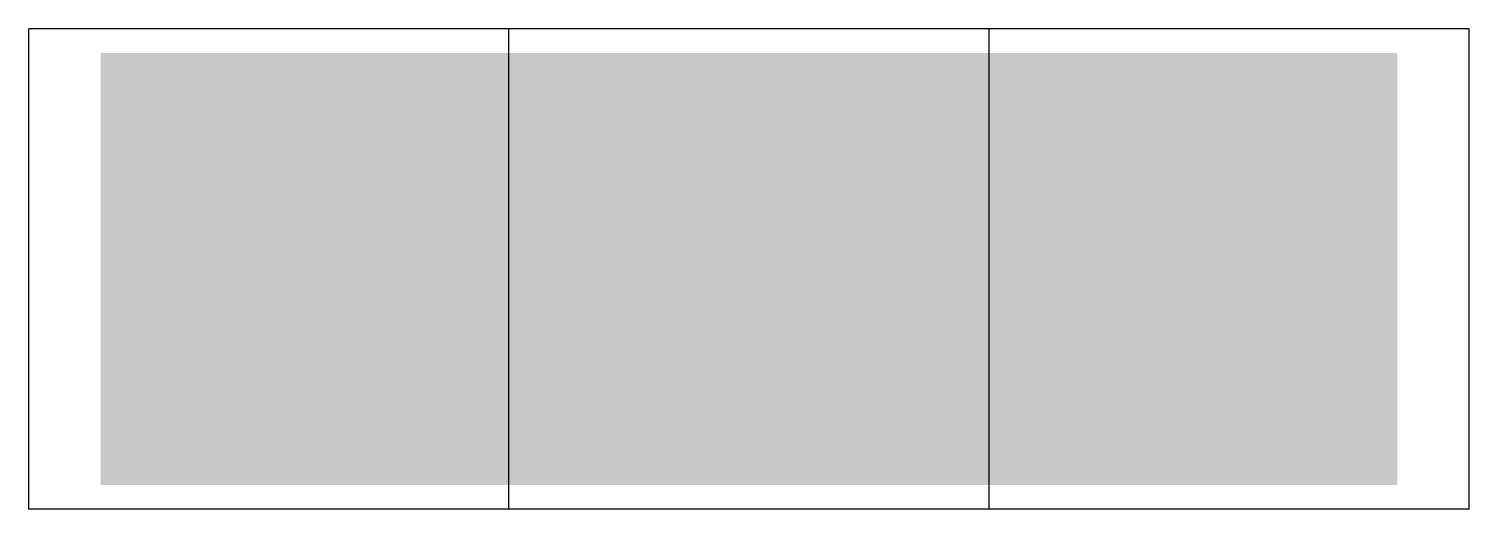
# Model space of a CAD drawing. Header units: millimetres. Extents: x -1.5 to 1.5, y -0.5 to 0.5.
import ezdxf

# ---------------------------------------------------------------- set-up
doc = ezdxf.new("R2010")
doc.units = ezdxf.units.MM

msp = doc.modelspace()

# ---------------------------------------------------------------- hatches: boundary and pattern name
h = msp.add_hatch(color=255)
h.paths.add_polyline_path([(1.35, -0.45), (-1.35, -0.45), (-1.35, 0.45), (1.35, 0.45)])
edge = h.paths.add_edge_path(flags=16)
edge.add_line((-0.45, -0.45), (-0.45, 0.45))

# ---------------------------------------------------------------- linework, layer by layer
for p, q in [((-1.5, -0.5), (-1.5, 0.5)), ((1.5, 0.5), (-1.5, 0.5)), ((-0.5, -0.5), (-0.5, 0.5)), ((0.5, -0.5), (0.5, 0.5)), ((1.5, -0.5), (1.5, 0.5)), ((-0.5, 0), (-0.5, 0)), ((1.5, -0.5), (-1.5, -0.5))]:
    msp.add_line(p, q)

doc.saveas('drawing.dxf')
